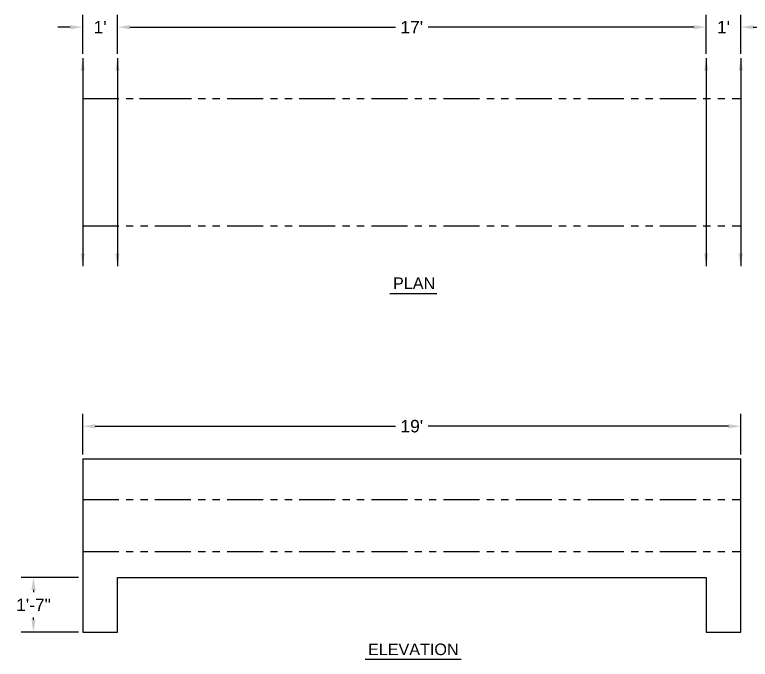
# Model space of a CAD drawing. Header units: inches. Extents: x -24 to 363, y -9 to 336.
# Drawn here: x -23.6 to 231.3, y -9.3 to 213.8 of the extents above; entities that cross this region are included whole.
import ezdxf

# ---------------------------------------------------------------- set-up
doc = ezdxf.new("R2010")
doc.units = ezdxf.units.IN
doc.header["$MEASUREMENT"] = 0
doc.linetypes.add('PHANTOM2', pattern=[1.25, 0.625, -0.125, 0.125, -0.125, 0.125, -0.125])
doc.layers.add('Dims', color=252, linetype='Continuous')
doc.layers.add('Limits', color=200, linetype='Continuous')
doc.styles.get("Standard").update_dxf_attribs({"font": 'arial.ttf'})
doc.dimstyles.new('DimBig', dxfattribs={"dimtxt": 0.18, "dimasz": 0.18, "dimexe": 0.18, "dimexo": 0.0625, "dimgap": 0.09, "dimtad": 0, "dimtih": 1, "dimtoh": 1, "dimdec": 4, "dimzin": 0, "dimdsep": 46, "dimtxsty": 'Standard', "dimcen": 0.09, "dimadec": 0, "dimazin": 0, "dimtfac": 1, "dimtdec": 4, "dimtofl": 0, "dimtmove": 0, "dimatfit": 3, "dimfxl": 1, "dimtolj": 1, "dimtzin": 0, "dimarcsym": 0})

# ---------------------------------------------------------------- blocks, each defined once
blk = doc.blocks.new('*D19')
at = {"layer": 'Defpoints', "color": 0, "transparency": 16777216}
for p in [(228, 71.33), (0, 60), (228, 60)]:
    blk.add_point(p, dxfattribs=at)
at = {"layer": 'Dims', "color": 0, "lineweight": -2, "transparency": 16777216}
for p, q in [((0, 61.5), (0, 75.65)), ((228, 61.5), (228, 75.65)), ((4.32, 71.33), (108.38, 71.33)), ((223.68, 71.33), (119.62, 71.33))]:
    blk.add_line(p, q, dxfattribs=at)
at = {"layer": 'Dims', "color": 0, "transparency": 16777216}
for points in [[(4.32, 72.05), (4.32, 70.61), (0, 71.33)], [(223.68, 72.05), (223.68, 70.61), (228, 71.33)]]:
    blk.add_solid(points, dxfattribs=at)
at = {"layer": 'Dims', "color": 0, "transparency": 16777216, "insert": (114, 71.33), "char_height": 4.32, "attachment_point": 5}
blk.add_mtext("\\A1;19'", dxfattribs=at)
blk = doc.blocks.new('*D20')
at = {"layer": 'Defpoints', "color": 0, "transparency": 16777216}
for p in [(-17.07, 19), (0, 19), (0, 0)]:
    blk.add_point(p, dxfattribs=at)
at = {"layer": 'Dims', "color": 0, "lineweight": -2, "transparency": 16777216}
for p, q in [((-1.5, 19), (-21.39, 19)), ((-17.07, 14.68), (-17.07, 13.83)), ((-17.07, 4.32), (-17.07, 5.17)), ((-1.5, 0), (-21.39, 0))]:
    blk.add_line(p, q, dxfattribs=at)
at = {"layer": 'Dims', "color": 0, "transparency": 16777216}
for points in [[(-17.79, 14.68), (-16.35, 14.68), (-17.07, 19)], [(-17.79, 4.32), (-16.35, 4.32), (-17.07, 0)]]:
    blk.add_solid(points, dxfattribs=at)
at = {"layer": 'Dims', "color": 0, "transparency": 16777216, "insert": (-17.07, 9.5), "char_height": 4.32, "attachment_point": 5}
blk.add_mtext('\\A1;1\'-7"', dxfattribs=at)
blk = doc.blocks.new('*D26')
at = {"layer": 'Defpoints', "color": 0, "transparency": 16777216}
for p in [(216, 209.49), (12, 198.76), (216, 198.76)]:
    blk.add_point(p, dxfattribs=at)
at = {"layer": 'Dims', "color": 0, "lineweight": -2, "transparency": 16777216}
for p, q in [((12, 200.26), (12, 213.81)), ((216, 200.26), (216, 213.81)), ((16.32, 209.49), (108.38, 209.49)), ((211.68, 209.49), (119.62, 209.49))]:
    blk.add_line(p, q, dxfattribs=at)
at = {"layer": 'Dims', "color": 0, "transparency": 16777216}
for points in [[(16.32, 210.21), (16.32, 208.77), (12, 209.49)], [(211.68, 210.21), (211.68, 208.77), (216, 209.49)]]:
    blk.add_solid(points, dxfattribs=at)
at = {"layer": 'Dims', "color": 0, "transparency": 16777216, "insert": (114, 209.49), "char_height": 4.32, "attachment_point": 5}
blk.add_mtext("\\A1;17'", dxfattribs=at)
blk = doc.blocks.new('*D27')
at = {"layer": 'Defpoints', "color": 0, "transparency": 16777216}
for p in [(228, 209.49), (216, 198.76), (228, 198.76)]:
    blk.add_point(p, dxfattribs=at)
at = {"layer": 'Dims', "color": 0, "lineweight": -2, "transparency": 16777216}
for p, q in [((216, 200.26), (216, 213.81)), ((228, 200.26), (228, 213.81)), ((211.68, 209.49), (207.36, 209.49)), ((232.32, 209.49), (236.64, 209.49))]:
    blk.add_line(p, q, dxfattribs=at)
at = {"layer": 'Dims', "color": 0, "transparency": 16777216}
for points in [[(211.68, 210.21), (211.68, 208.77), (216, 209.49)], [(232.32, 210.21), (232.32, 208.77), (228, 209.49)]]:
    blk.add_solid(points, dxfattribs=at)
at = {"layer": 'Dims', "color": 0, "transparency": 16777216, "insert": (222, 209.49), "char_height": 4.32, "attachment_point": 5}
blk.add_mtext("\\A1;1'", dxfattribs=at)
blk = doc.blocks.new('*D28')
at = {"layer": 'Defpoints', "color": 0, "transparency": 16777216}
for p in [(12, 209.49), (0, 198.76), (12, 198.76)]:
    blk.add_point(p, dxfattribs=at)
at = {"layer": 'Dims', "color": 0, "lineweight": -2, "transparency": 16777216}
for p, q in [((0, 200.26), (0, 213.81)), ((12, 200.26), (12, 213.81)), ((-4.32, 209.49), (-8.64, 209.49)), ((16.32, 209.49), (20.64, 209.49))]:
    blk.add_line(p, q, dxfattribs=at)
at = {"layer": 'Dims', "color": 0, "transparency": 16777216}
for points in [[(-4.32, 210.21), (-4.32, 208.77), (0, 209.49)], [(16.32, 210.21), (16.32, 208.77), (12, 209.49)]]:
    blk.add_solid(points, dxfattribs=at)
at = {"layer": 'Dims', "color": 0, "transparency": 16777216, "insert": (6, 209.49), "char_height": 4.32, "attachment_point": 5}
blk.add_mtext("\\A1;1'", dxfattribs=at)

msp = doc.modelspace()

# ---------------------------------------------------------------- linework, layer by layer
at = {"layer": 'Dims'}
for p, q in [((106.41207, 117.33475), (122.63552, 117.33475)), ((97.8817, -9.34945), (131.16589, -9.34945))]:
    msp.add_line(p, q, dxfattribs=at)
at = {"layer": 'Limits'}
for p, q in [((0, 198.75928), (0, 126.75928)), ((12, 198.75928), (12, 126.75928)), ((216, 198.75928), (216, 126.75928)), ((228, 198.75928), (228, 126.75928)), ((19.70056, 184.75928), (37.70056, 184.75928)), ((0, 60), (228, 60)), ((0, 60), (0, 0)), ((228, 0), (228, 60)), ((12, 0), (12, 19)), ((12, 19), (216, 19)), ((216, 19), (216, 0)), ((0, 0), (12, 0)), ((216, 0), (228, 0))]:
    msp.add_line(p, q, dxfattribs=at)
at = {"layer": 'Limits', "linetype": 'PHANTOM2', "ltscale": 20}
for p, q in [((0, 184.75928), (228, 184.75928)), ((0, 140.75928), (228, 140.75928)), ((0, 46), (228, 46)), ((0, 28), (228, 28))]:
    msp.add_line(p, q, dxfattribs=at)
at = {"layer": 'Limits'}
for points in [[(0.72, 194.43928), (0, 198.75928), (-0.72, 194.43928)], [(11.28, 194.43928), (12, 198.75928), (12.72, 194.43928)], [(216.72, 194.43928), (216, 198.75928), (215.28, 194.43928)], [(228.72, 194.43928), (228, 198.75928), (227.28, 194.43928)], [(0.72, 131.07928), (0, 126.75928), (-0.72, 131.07928)], [(11.28, 131.07928), (12, 126.75928), (12.72, 131.07928)], [(216.72, 131.07928), (216, 126.75928), (215.28, 131.07928)], [(228.72, 131.07928), (228, 126.75928), (227.28, 131.07928)]]:
    msp.add_solid(points, dxfattribs=at)

# ---------------------------------------------------------------- texts
at = {"layer": 'Dims'}
for s, p in [('PLAN', (107.51583, 118.83739)), ('ELEVATION', (98.84715, -7.90907))]:
    msp.add_text(s, height=4, dxfattribs=at).set_placement(p)
at = {"layer": 'Limits', "char_height": 0.18, "attachment_point": 4}
for insert in [(-19.18673, 88.55176), (-18.65001, 74.59574)]:
    msp.add_mtext('\\A1;', dxfattribs=dict(at, insert=insert))

# ---------------------------------------------------------------- dimensions: what is measured, and where the dimension line sits
at = {"layer": 'Dims'}
for base, p1, p2, picture, middle in [((12, 209.4867), (0, 198.75928), (12, 198.75928), '*D28', (6, 209.4867)), ((216, 209.4867), (12, 198.75928), (216, 198.75928), '*D26', (114, 209.4867)), ((228, 209.4867), (216, 198.75928), (228, 198.75928), '*D27', (222, 209.4867)), ((228, 71.32568), (0, 60), (228, 60), '*D19', (114, 71.32568))]:
    dim = msp.add_linear_dim(base=base, p1=p1, p2=p2, dimstyle='DimBig', override={"dimscale": 24, "dimlunit": 4}, dxfattribs=at)
    dim.commit()
    dim.dimension.update_dxf_attribs({"geometry": picture, "text_midpoint": middle})
dim = msp.add_linear_dim(base=(-17.06591, 19), p1=(0, 0), p2=(0, 19), angle=90, dimstyle='DimBig', override={"dimscale": 24, "dimlunit": 4}, dxfattribs=at)
dim.commit()
dim.dimension.update_dxf_attribs({"geometry": '*D20', "text_midpoint": (-17.06591, 9.5), "dimtype": 160})

doc.saveas('drawing.dxf')
